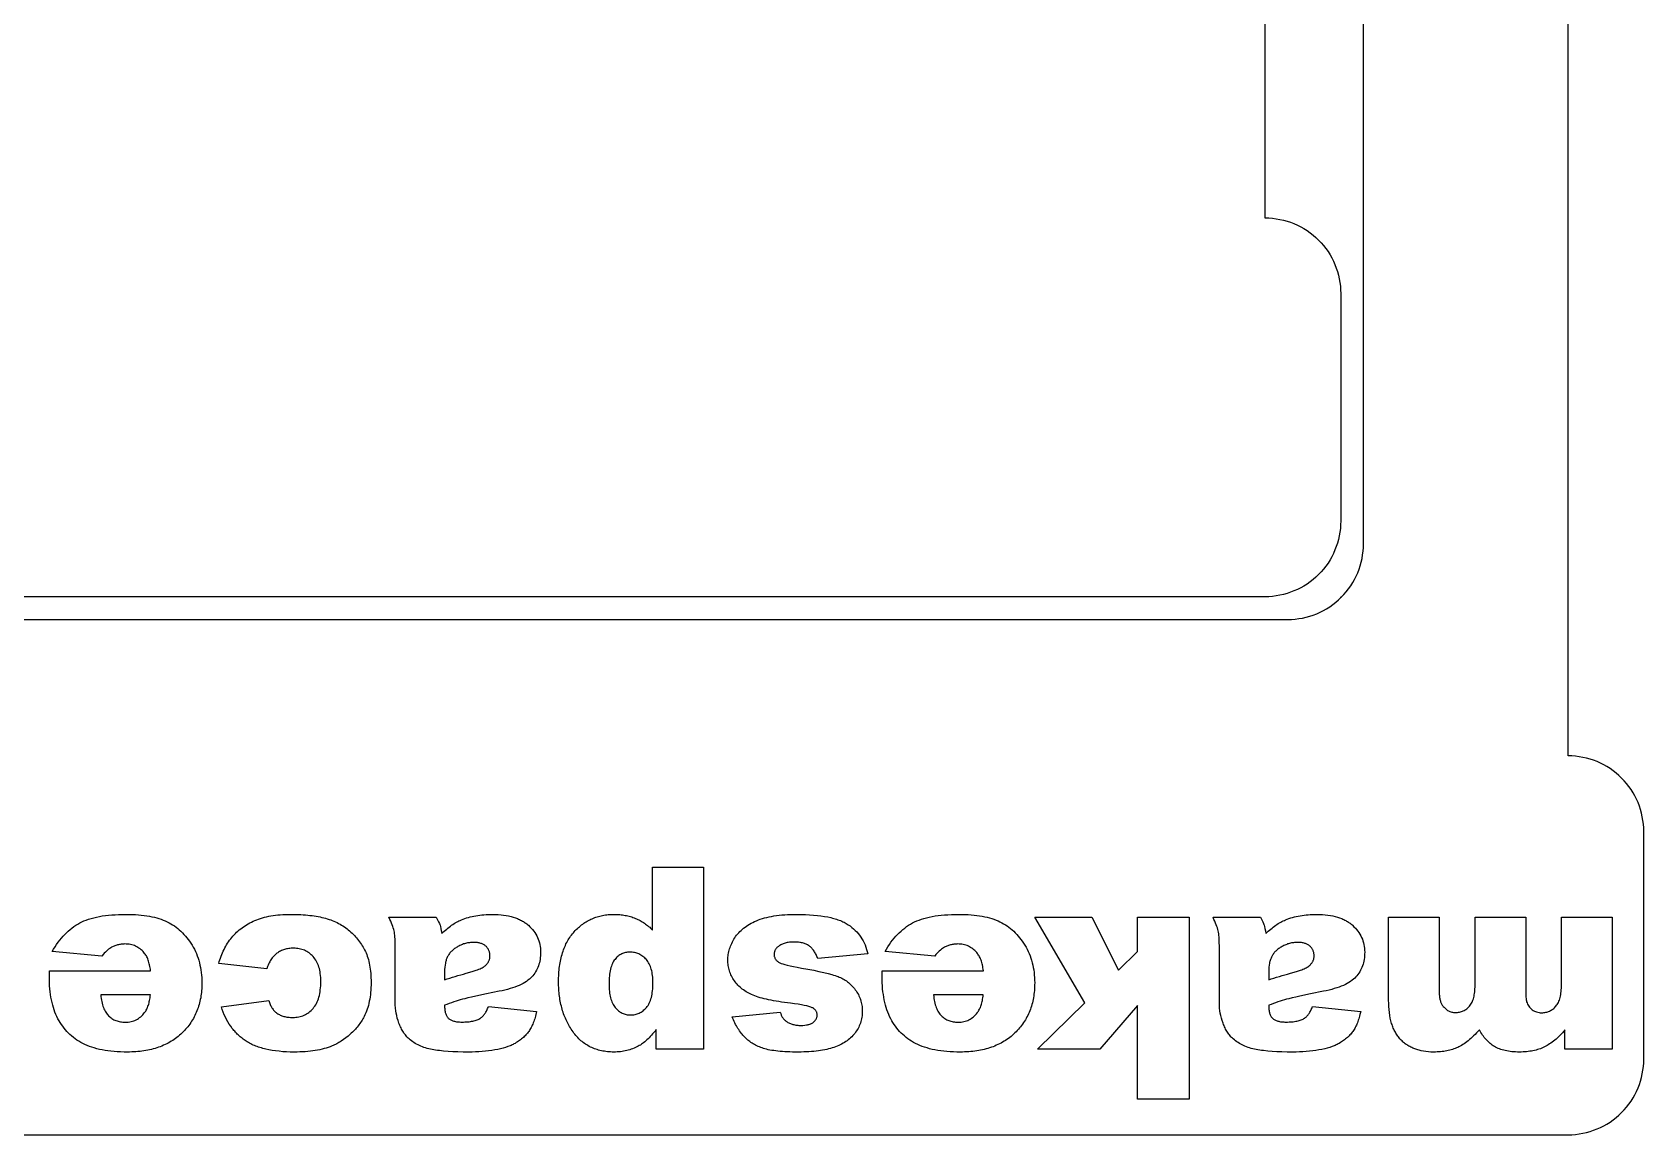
# Model space of a CAD drawing. Extents: x 16 to 1044, y 13 to 595.
# Drawn here: x 618.8 to 1044.2, y 13 to 304 of the extents above; entities that cross this region are included whole.
import ezdxf

# ---------------------------------------------------------------- set-up
doc = ezdxf.new("R2010")
doc.units = 0
doc.layers.get('0').update_dxf_attribs({"linetype": 'CONTINUOUS'})

msp = doc.modelspace()

# ---------------------------------------------------------------- linework, layer by layer
for points in [[(36.61, 54.69, 0.36611), (85.92, 13), (1024.25, 13, 0.414214), (1044.25, 33), (1044.25, 93, 0.414214), (1024.25, 113), (1024.25, 495, 0.414214), (1044.25, 515), (1044.25, 575, 0.414214), (1024.25, 595), (85.92, 595, 0.366109), (36.61, 553.31, 0.083685)], [(118.25, 63), (124.25, 63), (312.25, 63, 0.048282), (322.99, 64.04), (604.25, 119), (604.25, 137), (592.55, 137, -1), (592.55, 149), (604.25, 149), (950.25, 149, 0.414214), (970.25, 169), (970.25, 439, 0.414214), (950.25, 459), (604.25, 459), (592.55, 459, -1), (592.55, 471), (604.25, 471), (604.25, 489), (322.99, 543.96, 0.048282), (312.25, 545), (124.25, 545), (118.25, 545), (118.25, 489, 0.077547), (118.25, 119)]]:
    msp.add_lwpolyline(points, format="xyb", close=True)
msp.add_lwpolyline([(580.55, 453), (944.25, 453, -0.414214), (964.25, 433), (964.25, 373, -0.414214), (944.25, 353), (944.25, 255, -0.414214), (964.25, 235), (964.25, 175, -0.414214), (944.25, 155), (580.55, 155)], format="xyb")
for points in [[(964.25, 155), (964.25, 154.72)], [(964.25, 154.72), (964.25, 155)]]:
    msp.add_lwpolyline(points)
for points in [[(796.02, 83.61), (796.02, 35.61), (783.55, 35.61), (783.55, 40.75), (783.23, 40.36), (782.91, 39.98), (782.59, 39.61), (782.28, 39.26), (781.97, 38.93), (781.67, 38.62), (781.37, 38.32), (781.07, 38.04), (780.77, 37.77), (780.48, 37.52), (780.19, 37.29), (779.91, 37.07), (779.63, 36.87), (779.35, 36.69), (779.07, 36.52), (778.8, 36.37), (778.43, 36.18), (778.06, 36.01), (777.69, 35.84), (777.31, 35.69), (776.92, 35.56), (776.53, 35.43), (776.13, 35.31), (775.73, 35.21), (775.33, 35.12), (774.92, 35.04), (774.5, 34.98), (774.08, 34.92), (773.66, 34.88), (773.23, 34.85), (772.79, 34.83), (772.35, 34.83), (771.92, 34.83), (771.49, 34.85), (771.07, 34.87), (770.66, 34.91), (770.25, 34.96), (769.85, 35.02), (769.45, 35.08), (769.06, 35.16), (768.68, 35.25), (768.3, 35.35), (767.93, 35.46), (767.57, 35.58), (767.21, 35.71), (766.85, 35.85), (766.51, 36), (766.17, 36.16), (765.83, 36.33), (765.51, 36.52), (765.18, 36.71), (764.87, 36.91), (764.56, 37.13), (764.26, 37.35), (763.96, 37.58), (763.67, 37.83), (763.38, 38.09), (763.1, 38.35), (762.83, 38.63), (762.57, 38.91), (762.31, 39.21), (762.05, 39.52), (761.8, 39.84), (761.56, 40.16), (761.33, 40.5), (761.1, 40.84), (760.88, 41.19), (760.67, 41.54), (760.46, 41.89), (760.27, 42.25), (760.08, 42.62), (759.89, 42.99), (759.72, 43.37), (759.55, 43.75), (759.39, 44.13), (759.24, 44.52), (759.09, 44.92), (758.96, 45.32), (758.82, 45.72), (758.7, 46.13), (758.59, 46.55), (758.48, 46.97), (758.38, 47.39), (758.28, 47.82), (758.2, 48.26), (758.12, 48.69), (758.05, 49.14), (757.99, 49.59), (757.93, 50.04), (757.88, 50.5), (757.84, 50.97), (757.81, 51.43), (757.78, 51.91), (757.76, 52.39), (757.75, 52.87), (757.75, 53.36), (757.75, 53.9), (757.76, 54.43), (757.78, 54.95), (757.81, 55.46), (757.85, 55.97), (757.89, 56.47), (757.95, 56.96), (758.01, 57.44), (758.08, 57.92), (758.15, 58.38), (758.24, 58.84), (758.33, 59.29), (758.43, 59.73), (758.54, 60.17), (758.66, 60.59), (758.79, 61.01), (758.92, 61.42), (759.06, 61.82), (759.21, 62.21), (759.37, 62.6), (759.54, 62.98), (759.71, 63.35), (759.9, 63.71), (760.09, 64.06), (760.29, 64.41), (760.49, 64.75), (760.71, 65.08), (760.93, 65.4), (761.16, 65.71), (761.4, 66.02), (761.65, 66.31), (761.91, 66.6), (762.17, 66.88), (762.43, 67.16), (762.71, 67.42), (762.98, 67.67), (763.26, 67.92), (763.54, 68.16), (763.83, 68.38), (764.12, 68.6), (764.42, 68.81), (764.72, 69.01), (765.02, 69.2), (765.33, 69.39), (765.65, 69.56), (765.96, 69.73), (766.29, 69.88), (766.61, 70.03), (766.94, 70.17), (767.28, 70.3), (767.62, 70.42), (767.96, 70.53), (768.31, 70.63), (768.66, 70.73), (769.02, 70.81), (769.38, 70.89), (769.74, 70.95), (770.11, 71.01), (770.49, 71.06), (770.86, 71.1), (771.25, 71.13), (771.63, 71.15), (772.02, 71.17), (772.42, 71.17), (772.8, 71.17), (773.18, 71.16), (773.55, 71.13), (773.92, 71.11), (774.29, 71.07), (774.65, 71.02), (775.01, 70.97), (775.36, 70.91), (775.71, 70.84), (776.05, 70.76), (776.39, 70.68), (776.73, 70.58), (777.06, 70.48), (777.39, 70.37), (777.71, 70.25), (778.03, 70.12), (778.35, 69.99), (778.66, 69.85), (778.96, 69.7), (779.27, 69.54), (779.57, 69.37), (779.86, 69.2), (780.15, 69.01), (780.43, 68.82), (780.72, 68.62), (780.99, 68.42), (781.27, 68.2), (781.53, 67.98), (781.8, 67.75), (782.06, 67.51), (782.32, 67.27), (782.57, 67.01), (782.57, 83.61)], [(623.31, 56.31), (650.03, 56.31), (649.98, 56.7), (649.92, 57.08), (649.86, 57.45), (649.78, 57.81), (649.7, 58.15), (649.61, 58.48), (649.52, 58.8), (649.41, 59.11), (649.3, 59.4), (649.18, 59.68), (649.05, 59.94), (648.92, 60.2), (648.77, 60.44), (648.62, 60.67), (648.46, 60.88), (648.29, 61.09), (648.05, 61.36), (647.79, 61.62), (647.53, 61.85), (647.25, 62.08), (646.97, 62.28), (646.68, 62.46), (646.38, 62.63), (646.06, 62.78), (645.75, 62.91), (645.42, 63.03), (645.08, 63.13), (644.73, 63.2), (644.37, 63.27), (644.01, 63.31), (643.63, 63.34), (643.25, 63.35), (643, 63.34), (642.76, 63.33), (642.52, 63.31), (642.28, 63.28), (642.04, 63.25), (641.8, 63.21), (641.57, 63.16), (641.33, 63.1), (641.1, 63.04), (640.87, 62.96), (640.64, 62.88), (640.41, 62.79), (640.19, 62.7), (639.96, 62.59), (639.74, 62.48), (639.52, 62.36), (639.24, 62.19), (638.97, 61.99), (638.68, 61.76), (638.39, 61.5), (638.1, 61.22), (637.8, 60.9), (637.5, 60.55), (637.19, 60.17), (624.06, 61.38), (624.44, 62.02), (624.83, 62.64), (625.24, 63.24), (625.65, 63.82), (626.07, 64.37), (626.5, 64.89), (626.94, 65.4), (627.39, 65.88), (627.84, 66.34), (628.31, 66.77), (628.79, 67.18), (629.28, 67.57), (629.78, 67.94), (630.29, 68.28), (630.8, 68.6), (631.33, 68.9), (631.88, 69.17), (632.45, 69.43), (633.06, 69.67), (633.69, 69.89), (634.35, 70.1), (635.04, 70.28), (635.76, 70.45), (636.51, 70.6), (637.29, 70.74), (638.1, 70.85), (638.93, 70.95), (639.8, 71.03), (640.69, 71.09), (641.61, 71.14), (642.56, 71.16), (643.54, 71.17), (644.4, 71.16), (645.22, 71.14), (646.03, 71.1), (646.81, 71.05), (647.57, 70.98), (648.31, 70.9), (649.02, 70.8), (649.72, 70.68), (650.38, 70.56), (651.03, 70.41), (651.65, 70.25), (652.25, 70.08), (652.82, 69.89), (653.38, 69.68), (653.91, 69.46), (654.41, 69.22), (654.9, 68.97), (655.38, 68.7), (655.85, 68.41), (656.31, 68.11), (656.76, 67.78), (657.19, 67.44), (657.62, 67.08), (658.04, 66.7), (658.44, 66.31), (658.84, 65.89), (659.22, 65.46), (659.59, 65.01), (659.95, 64.54), (660.31, 64.06), (660.65, 63.56), (660.98, 63.04), (661.29, 62.5), (661.59, 61.95), (661.86, 61.39), (662.12, 60.82), (662.35, 60.24), (662.57, 59.65), (662.76, 59.04), (662.93, 58.42), (663.08, 57.79), (663.22, 57.15), (663.33, 56.5), (663.42, 55.84), (663.49, 55.16), (663.54, 54.47), (663.57, 53.78), (663.58, 53.07), (663.58, 52.56), (663.56, 52.06), (663.54, 51.56), (663.5, 51.08), (663.45, 50.59), (663.4, 50.12), (663.33, 49.65), (663.26, 49.18), (663.17, 48.73), (663.07, 48.27), (662.96, 47.83), (662.85, 47.39), (662.72, 46.95), (662.58, 46.53), (662.43, 46.11), (662.28, 45.69), (662.11, 45.28), (661.93, 44.88), (661.74, 44.48), (661.54, 44.09), (661.33, 43.7), (661.11, 43.33), (660.88, 42.95), (660.64, 42.59), (660.39, 42.22), (660.13, 41.87), (659.86, 41.52), (659.58, 41.18), (659.29, 40.84), (658.99, 40.51), (658.68, 40.19), (658.36, 39.87), (658.03, 39.56), (657.69, 39.26), (657.35, 38.97), (656.99, 38.69), (656.63, 38.42), (656.26, 38.16), (655.88, 37.91), (655.5, 37.66), (655.11, 37.43), (654.71, 37.21), (654.3, 37), (653.88, 36.8), (653.46, 36.61), (653.03, 36.42), (652.59, 36.25), (652.14, 36.09), (651.69, 35.94), (651.23, 35.79), (650.76, 35.66), (650.28, 35.54), (649.79, 35.42), (649.3, 35.32), (648.8, 35.23), (648.29, 35.14), (647.77, 35.07), (647.25, 35), (646.71, 34.95), (646.17, 34.91), (645.63, 34.87), (645.07, 34.85), (644.51, 34.83), (643.94, 34.83), (643.02, 34.84), (642.12, 34.86), (641.25, 34.91), (640.4, 34.97), (639.58, 35.05), (638.78, 35.15), (638.01, 35.26), (637.26, 35.39), (636.53, 35.54), (635.83, 35.71), (635.16, 35.9), (634.51, 36.1), (633.88, 36.32), (633.28, 36.56), (632.7, 36.81), (632.15, 37.09), (631.62, 37.38), (631.1, 37.68), (630.6, 38.01), (630.12, 38.34), (629.65, 38.7), (629.2, 39.07), (628.76, 39.45), (628.34, 39.85), (627.94, 40.27), (627.55, 40.7), (627.18, 41.15), (626.83, 41.62), (626.49, 42.1), (626.17, 42.59), (625.86, 43.11), (625.57, 43.64), (625.29, 44.18), (625.04, 44.75), (624.8, 45.33), (624.58, 45.94), (624.38, 46.57), (624.19, 47.22), (624.02, 47.88), (623.87, 48.57), (623.74, 49.28), (623.63, 50.01), (623.53, 50.76), (623.45, 51.52), (623.39, 52.31), (623.34, 53.12), (623.32, 53.95), (623.31, 54.8)], [(680.71, 56.76), (668.03, 58.21), (668.17, 58.7), (668.32, 59.18), (668.47, 59.65), (668.64, 60.12), (668.82, 60.58), (669.01, 61.03), (669.21, 61.47), (669.42, 61.9), (669.64, 62.33), (669.87, 62.74), (670.11, 63.15), (670.36, 63.55), (670.62, 63.94), (670.9, 64.32), (671.18, 64.7), (671.47, 65.07), (671.78, 65.42), (672.09, 65.77), (672.42, 66.11), (672.75, 66.43), (673.1, 66.75), (673.45, 67.06), (673.82, 67.35), (674.19, 67.64), (674.58, 67.92), (674.98, 68.18), (675.39, 68.44), (675.8, 68.68), (676.23, 68.92), (676.67, 69.15), (677.12, 69.36), (677.58, 69.57), (678.05, 69.76), (678.54, 69.94), (679.04, 70.11), (679.56, 70.27), (680.1, 70.41), (680.65, 70.54), (681.22, 70.66), (681.8, 70.77), (682.4, 70.86), (683.01, 70.95), (683.64, 71.01), (684.29, 71.07), (684.95, 71.12), (685.62, 71.15), (686.32, 71.17), (687.03, 71.17), (687.71, 71.17), (688.38, 71.16), (689.04, 71.14), (689.68, 71.11), (690.3, 71.07), (690.92, 71.03), (691.51, 70.97), (692.1, 70.91), (692.66, 70.85), (693.22, 70.77), (693.76, 70.68), (694.28, 70.59), (694.8, 70.49), (695.29, 70.38), (695.77, 70.27), (696.24, 70.14), (696.7, 70.01), (697.15, 69.86), (697.59, 69.71), (698.02, 69.55), (698.44, 69.37), (698.86, 69.19), (699.27, 69), (699.67, 68.79), (700.06, 68.58), (700.44, 68.35), (700.82, 68.12), (701.19, 67.88), (701.55, 67.62), (701.9, 67.36), (702.24, 67.09), (702.58, 66.8), (702.9, 66.51), (703.22, 66.22), (703.53, 65.91), (703.83, 65.6), (704.12, 65.28), (704.41, 64.96), (704.68, 64.63), (704.94, 64.3), (705.2, 63.96), (705.45, 63.61), (705.68, 63.25), (705.91, 62.89), (706.13, 62.53), (706.34, 62.15), (706.54, 61.78), (706.74, 61.39), (706.92, 60.99), (707.09, 60.58), (707.25, 60.15), (707.39, 59.71), (707.53, 59.25), (707.65, 58.77), (707.77, 58.28), (707.87, 57.78), (707.95, 57.25), (708.03, 56.71), (708.1, 56.16), (708.15, 55.59), (708.19, 55), (708.22, 54.4), (708.24, 53.78), (708.24, 53.15), (708.23, 52.48), (708.21, 51.83), (708.18, 51.2), (708.13, 50.58), (708.06, 49.97), (707.98, 49.38), (707.89, 48.8), (707.78, 48.23), (707.66, 47.68), (707.53, 47.14), (707.38, 46.62), (707.21, 46.11), (707.03, 45.62), (706.84, 45.14), (706.63, 44.67), (706.41, 44.22), (706.24, 43.89), (706.06, 43.57), (705.87, 43.25), (705.68, 42.94), (705.47, 42.63), (705.26, 42.33), (705.05, 42.03), (704.82, 41.73), (704.59, 41.44), (704.35, 41.16), (704.1, 40.87), (703.84, 40.59), (703.58, 40.32), (703.31, 40.05), (703.03, 39.78), (702.74, 39.52), (702.16, 39.02), (701.57, 38.55), (700.98, 38.11), (700.38, 37.71), (700.08, 37.52), (699.78, 37.34), (699.48, 37.17), (699.18, 37), (698.88, 36.85), (698.57, 36.7), (698.27, 36.56), (697.96, 36.43), (697.47, 36.24), (696.95, 36.05), (696.42, 35.89), (695.88, 35.73), (695.31, 35.59), (694.73, 35.45), (694.13, 35.33), (693.52, 35.23), (692.88, 35.13), (692.23, 35.05), (691.57, 34.98), (690.88, 34.93), (690.18, 34.88), (689.46, 34.85), (688.73, 34.83), (687.97, 34.83), (686.93, 34.84), (685.91, 34.88), (684.92, 34.93), (683.97, 35.02), (683.05, 35.13), (682.16, 35.26), (681.3, 35.41), (680.47, 35.59), (680.07, 35.69), (679.68, 35.79), (679.29, 35.9), (678.91, 36.02), (678.54, 36.14), (678.18, 36.27), (677.83, 36.4), (677.48, 36.54), (677.14, 36.69), (676.81, 36.84), (676.49, 37), (676.17, 37.16), (675.87, 37.33), (675.57, 37.5), (675.28, 37.69), (674.99, 37.87), (674.72, 38.07), (674.44, 38.26), (674.18, 38.47), (673.92, 38.68), (673.66, 38.89), (673.41, 39.11), (673.16, 39.34), (672.92, 39.57), (672.69, 39.81), (672.46, 40.05), (672.24, 40.3), (672.02, 40.55), (671.8, 40.81), (671.59, 41.08), (671.19, 41.62), (670.81, 42.19), (670.45, 42.78), (670.11, 43.39), (669.79, 44.02), (669.49, 44.68), (669.21, 45.36), (668.96, 46.06), (668.72, 46.78), (681.26, 48.45), (681.34, 48.17), (681.43, 47.91), (681.52, 47.65), (681.62, 47.4), (681.73, 47.16), (681.84, 46.93), (681.96, 46.71), (682.09, 46.5), (682.23, 46.29), (682.38, 46.09), (682.53, 45.91), (682.69, 45.73), (682.86, 45.55), (683.03, 45.39), (683.22, 45.24), (683.41, 45.09), (683.61, 44.96), (683.81, 44.83), (684.03, 44.71), (684.25, 44.6), (684.48, 44.5), (684.72, 44.4), (684.97, 44.32), (685.23, 44.25), (685.49, 44.18), (685.77, 44.12), (686.05, 44.07), (686.34, 44.03), (686.64, 44), (686.94, 43.98), (687.26, 43.97), (687.58, 43.96), (687.99, 43.97), (688.39, 44), (688.78, 44.05), (689.16, 44.11), (689.53, 44.19), (689.88, 44.3), (690.23, 44.42), (690.57, 44.56), (690.9, 44.71), (691.22, 44.89), (691.53, 45.08), (691.83, 45.3), (692.12, 45.53), (692.4, 45.78), (692.67, 46.05), (692.94, 46.33), (693.18, 46.64), (693.41, 46.96), (693.63, 47.31), (693.83, 47.67), (694.01, 48.05), (694.18, 48.45), (694.33, 48.87), (694.47, 49.31), (694.59, 49.77), (694.69, 50.25), (694.78, 50.74), (694.85, 51.26), (694.91, 51.79), (694.95, 52.34), (694.97, 52.92), (694.98, 53.51), (694.97, 54.03), (694.95, 54.54), (694.91, 55.04), (694.85, 55.52), (694.78, 55.98), (694.7, 56.43), (694.59, 56.86), (694.47, 57.27), (694.34, 57.67), (694.19, 58.05), (694.02, 58.42), (693.84, 58.77), (693.64, 59.1), (693.43, 59.42), (693.2, 59.72), (692.95, 60.01), (692.69, 60.28), (692.43, 60.53), (692.15, 60.77), (691.87, 60.98), (691.57, 61.18), (691.27, 61.36), (690.96, 61.53), (690.64, 61.68), (690.32, 61.81), (689.98, 61.92), (689.63, 62.02), (689.28, 62.09), (688.92, 62.15), (688.55, 62.2), (688.17, 62.22), (687.78, 62.23), (687.45, 62.23), (687.14, 62.21), (686.83, 62.19), (686.52, 62.15), (686.22, 62.1), (685.93, 62.04), (685.65, 61.98), (685.37, 61.9), (685.1, 61.81), (684.83, 61.71), (684.57, 61.6), (684.32, 61.48), (684.07, 61.35), (683.83, 61.21), (683.6, 61.05), (683.37, 60.89), (683.15, 60.72), (682.94, 60.53), (682.74, 60.34), (682.54, 60.13), (682.35, 59.91), (682.16, 59.68), (681.99, 59.44), (681.82, 59.19), (681.65, 58.92), (681.5, 58.65), (681.35, 58.36), (681.2, 58.07), (681.07, 57.76), (680.94, 57.44), (680.82, 57.11)], [(739.22, 46.88), (751.95, 45.53), (751.76, 44.72), (751.66, 44.33), (751.55, 43.95), (751.44, 43.59), (751.32, 43.23), (751.2, 42.88), (751.07, 42.55), (750.94, 42.23), (750.8, 41.92), (750.66, 41.62), (750.51, 41.33), (750.36, 41.05), (750.2, 40.78), (750.04, 40.52), (749.87, 40.28), (749.7, 40.04), (749.52, 39.81), (749.32, 39.58), (749.12, 39.35), (748.91, 39.13), (748.69, 38.91), (748.46, 38.7), (748.22, 38.49), (747.97, 38.28), (747.71, 38.08), (747.44, 37.89), (747.16, 37.69), (746.88, 37.5), (746.58, 37.32), (746.28, 37.13), (745.96, 36.96), (745.73, 36.83), (745.48, 36.71), (745.23, 36.59), (744.96, 36.48), (744.39, 36.26), (743.78, 36.06), (743.13, 35.87), (742.44, 35.69), (741.7, 35.53), (740.92, 35.38), (740.11, 35.25), (739.28, 35.14), (738.44, 35.05), (737.58, 34.97), (736.7, 34.91), (735.81, 34.86), (734.9, 34.84), (733.98, 34.83), (732.52, 34.84), (731.13, 34.87), (729.82, 34.92), (728.58, 35), (727.41, 35.09), (726.32, 35.21), (725.8, 35.27), (725.3, 35.34), (724.81, 35.42), (724.35, 35.5), (723.9, 35.59), (723.46, 35.69), (723.03, 35.8), (722.61, 35.93), (722.2, 36.06), (721.8, 36.21), (721.4, 36.37), (721.02, 36.53), (720.65, 36.71), (720.28, 36.91), (719.93, 37.11), (719.58, 37.33), (719.25, 37.55), (718.92, 37.79), (718.6, 38.04), (718.29, 38.3), (718.08, 38.49), (717.88, 38.69), (717.68, 38.89), (717.49, 39.11), (717.3, 39.34), (717.12, 39.58), (716.94, 39.82), (716.77, 40.08), (716.61, 40.34), (716.45, 40.62), (716.29, 40.9), (716.15, 41.2), (716, 41.5), (715.87, 41.82), (715.73, 42.14), (715.61, 42.47), (715.38, 43.14), (715.18, 43.81), (715.01, 44.46), (714.87, 45.11), (714.76, 45.75), (714.69, 46.39), (714.66, 46.7), (714.64, 47.01), (714.63, 47.32), (714.63, 47.63), (714.63, 62.99), (714.62, 63.58), (714.61, 64.15), (714.58, 64.68), (714.55, 65.18), (714.51, 65.64), (714.45, 66.07), (714.39, 66.47), (714.32, 66.83), (714.23, 67.19), (714.11, 67.58), (713.98, 67.98), (713.82, 68.42), (713.64, 68.87), (713.43, 69.35), (713.21, 69.86), (712.96, 70.39), (725.46, 70.39), (725.81, 69.75), (726.09, 69.2), (726.3, 68.73), (726.38, 68.53), (726.45, 68.34), (726.56, 67.94), (726.68, 67.43), (726.79, 66.83), (726.91, 66.13), (727.23, 66.44), (727.56, 66.74), (727.89, 67.02), (728.21, 67.3), (728.54, 67.56), (728.87, 67.82), (729.19, 68.06), (729.52, 68.29), (729.84, 68.51), (730.17, 68.72), (730.49, 68.91), (730.82, 69.1), (731.14, 69.27), (731.46, 69.44), (731.79, 69.59), (732.11, 69.73), (732.56, 69.91), (733.01, 70.07), (733.48, 70.22), (733.95, 70.36), (734.43, 70.49), (734.92, 70.61), (735.42, 70.72), (735.93, 70.81), (736.45, 70.9), (736.98, 70.97), (737.52, 71.03), (738.06, 71.08), (738.61, 71.12), (739.18, 71.15), (739.75, 71.17), (740.33, 71.17), (741.1, 71.16), (741.84, 71.13), (742.56, 71.07), (743.25, 70.99), (743.93, 70.89), (744.57, 70.77), (745.2, 70.62), (745.8, 70.45), (746.38, 70.26), (746.94, 70.05), (747.2, 69.93), (747.47, 69.81), (747.72, 69.68), (747.98, 69.55), (748.22, 69.41), (748.46, 69.27), (748.69, 69.12), (748.92, 68.97), (749.14, 68.81), (749.36, 68.64), (749.57, 68.47), (749.78, 68.29), (750.17, 67.92), (750.53, 67.55), (750.87, 67.16), (751.19, 66.77), (751.48, 66.36), (751.74, 65.94), (751.98, 65.51), (752.19, 65.07), (752.38, 64.62), (752.55, 64.16), (752.69, 63.69), (752.8, 63.21), (752.89, 62.72), (752.95, 62.22), (752.99, 61.71), (753, 61.19), (752.99, 60.7), (752.96, 60.22), (752.92, 59.75), (752.86, 59.29), (752.77, 58.85), (752.67, 58.41), (752.56, 57.99), (752.42, 57.58), (752.27, 57.17), (752.09, 56.78), (751.9, 56.4), (751.69, 56.03), (751.47, 55.68), (751.22, 55.33), (750.96, 54.99), (750.68, 54.67), (750.37, 54.36), (750.03, 54.05), (749.67, 53.76), (749.27, 53.47), (748.84, 53.2), (748.38, 52.94), (747.89, 52.69), (747.37, 52.44), (746.82, 52.21), (746.24, 51.99), (745.62, 51.78), (744.98, 51.58), (744.3, 51.38), (743.6, 51.2), (742.86, 51.03), (742.1, 50.87), (738.68, 50.17), (735.92, 49.59), (734.78, 49.34), (733.82, 49.12), (733.01, 48.92), (732.37, 48.76), (731.81, 48.6), (731.24, 48.43), (730.67, 48.25), (730.08, 48.06), (729.49, 47.86), (728.89, 47.64), (728.28, 47.41), (727.66, 47.17), (727.66, 46.87), (727.67, 46.58), (727.69, 46.3), (727.72, 46.04), (727.76, 45.78), (727.8, 45.54), (727.85, 45.3), (727.91, 45.08), (727.98, 44.88), (728.05, 44.68), (728.14, 44.49), (728.23, 44.32), (728.33, 44.15), (728.44, 44), (728.55, 43.86), (728.67, 43.73), (728.81, 43.61), (728.95, 43.5), (729.11, 43.4), (729.28, 43.3), (729.46, 43.22), (729.65, 43.13), (729.86, 43.06), (730.07, 43), (730.3, 42.94), (730.54, 42.89), (730.8, 42.85), (731.06, 42.81), (731.34, 42.79), (731.63, 42.77), (731.93, 42.76), (732.24, 42.75), (732.65, 42.76), (733.04, 42.77), (733.41, 42.79), (733.78, 42.82), (734.13, 42.85), (734.47, 42.9), (734.79, 42.95), (735.11, 43.01), (735.41, 43.08), (735.7, 43.16), (735.97, 43.25), (736.23, 43.34), (736.48, 43.44), (736.72, 43.55), (736.94, 43.67), (737.15, 43.8), (737.31, 43.91), (737.47, 44.03), (737.62, 44.16), (737.76, 44.3), (737.9, 44.45), (738.04, 44.62), (738.18, 44.79), (738.31, 44.98), (738.43, 45.18), (738.56, 45.38), (738.68, 45.61), (738.79, 45.84), (738.9, 46.08), (739.01, 46.33), (739.12, 46.6)], [(839.41, 60.73), (826.18, 59.48), (826.07, 59.77), (825.96, 60.05), (825.85, 60.32), (825.73, 60.58), (825.6, 60.82), (825.47, 61.06), (825.34, 61.29), (825.2, 61.5), (825.05, 61.71), (824.9, 61.9), (824.74, 62.09), (824.58, 62.26), (824.42, 62.43), (824.25, 62.58), (824.07, 62.72), (823.89, 62.85), (823.7, 62.98), (823.5, 63.09), (823.3, 63.2), (823.09, 63.3), (822.87, 63.39), (822.64, 63.47), (822.41, 63.55), (822.17, 63.62), (821.92, 63.68), (821.66, 63.73), (821.4, 63.77), (821.12, 63.81), (820.84, 63.83), (820.56, 63.85), (820.26, 63.87), (819.96, 63.87), (819.63, 63.87), (819.31, 63.85), (818.99, 63.83), (818.69, 63.8), (818.4, 63.76), (818.12, 63.71), (817.84, 63.65), (817.58, 63.58), (817.32, 63.51), (817.08, 63.42), (816.84, 63.33), (816.61, 63.23), (816.4, 63.11), (816.19, 62.99), (815.99, 62.86), (815.8, 62.73), (815.66, 62.62), (815.53, 62.51), (815.41, 62.39), (815.3, 62.27), (815.2, 62.15), (815.1, 62.03), (815.02, 61.9), (814.94, 61.77), (814.87, 61.64), (814.82, 61.5), (814.77, 61.36), (814.73, 61.21), (814.69, 61.06), (814.67, 60.91), (814.66, 60.76), (814.65, 60.6), (814.66, 60.42), (814.68, 60.25), (814.71, 60.08), (814.75, 59.92), (814.8, 59.77), (814.87, 59.61), (814.94, 59.47), (815.03, 59.33), (815.13, 59.19), (815.24, 59.06), (815.37, 58.93), (815.5, 58.81), (815.65, 58.69), (815.81, 58.58), (815.98, 58.48), (816.16, 58.38), (816.31, 58.31), (816.49, 58.23), (816.92, 58.08), (817.47, 57.92), (818.13, 57.76), (818.9, 57.58), (819.79, 57.4), (820.78, 57.2), (821.89, 57), (823.56, 56.7), (825.1, 56.41), (826.5, 56.12), (827.77, 55.84), (828.91, 55.56), (829.92, 55.29), (830.37, 55.16), (830.79, 55.02), (831.18, 54.89), (831.53, 54.76), (831.87, 54.63), (832.19, 54.48), (832.52, 54.33), (832.83, 54.16), (833.14, 53.98), (833.44, 53.79), (833.73, 53.59), (834.02, 53.38), (834.3, 53.15), (834.58, 52.92), (834.84, 52.67), (835.11, 52.42), (835.36, 52.15), (835.61, 51.87), (835.85, 51.58), (836.08, 51.28), (836.31, 50.97), (836.52, 50.66), (836.71, 50.34), (836.89, 50.01), (837.06, 49.68), (837.21, 49.34), (837.35, 49), (837.47, 48.66), (837.58, 48.3), (837.67, 47.95), (837.75, 47.58), (837.82, 47.21), (837.87, 46.84), (837.9, 46.46), (837.93, 46.08), (837.93, 45.69), (837.93, 45.26), (837.9, 44.84), (837.86, 44.43), (837.81, 44.03), (837.74, 43.63), (837.65, 43.24), (837.55, 42.86), (837.43, 42.49), (837.3, 42.12), (837.15, 41.76), (836.99, 41.41), (836.81, 41.07), (836.62, 40.73), (836.4, 40.4), (836.18, 40.08), (835.94, 39.77), (835.68, 39.46), (835.41, 39.16), (835.13, 38.88), (834.84, 38.6), (834.54, 38.34), (834.23, 38.08), (833.9, 37.83), (833.56, 37.6), (833.21, 37.37), (832.85, 37.15), (832.48, 36.94), (832.09, 36.75), (831.7, 36.56), (831.29, 36.38), (830.87, 36.21), (830.44, 36.05), (829.99, 35.91), (829.52, 35.77), (829.04, 35.64), (828.53, 35.52), (828.01, 35.41), (827.47, 35.31), (826.91, 35.22), (826.33, 35.13), (825.74, 35.06), (825.12, 35), (824.49, 34.95), (823.84, 34.9), (823.16, 34.87), (822.47, 34.85), (821.77, 34.83), (821.04, 34.83), (820.27, 34.83), (819.53, 34.84), (818.82, 34.86), (818.13, 34.89), (817.47, 34.92), (816.83, 34.96), (816.22, 35.01), (815.63, 35.07), (815.07, 35.13), (814.54, 35.2), (814.02, 35.28), (813.54, 35.36), (813.08, 35.45), (812.65, 35.55), (812.24, 35.66), (811.85, 35.78), (811.49, 35.9), (811.13, 36.03), (810.78, 36.17), (810.43, 36.32), (810.1, 36.47), (809.77, 36.64), (809.45, 36.81), (809.14, 36.99), (808.83, 37.18), (808.53, 37.37), (808.24, 37.58), (807.96, 37.79), (807.69, 38.01), (807.42, 38.24), (807.16, 38.48), (806.91, 38.72), (806.67, 38.98), (806.43, 39.25), (806.19, 39.52), (805.96, 39.81), (805.74, 40.11), (805.52, 40.42), (805.31, 40.74), (805.1, 41.07), (804.89, 41.42), (804.7, 41.77), (804.5, 42.14), (804.32, 42.51), (804.13, 42.9), (803.96, 43.3), (803.79, 43.71), (803.62, 44.13), (816.26, 45.37), (816.39, 44.97), (816.54, 44.59), (816.63, 44.41), (816.72, 44.24), (816.81, 44.08), (816.91, 43.92), (817.02, 43.77), (817.13, 43.63), (817.24, 43.49), (817.36, 43.36), (817.49, 43.24), (817.62, 43.13), (817.75, 43.02), (817.9, 42.91), (818.09, 42.79), (818.3, 42.67), (818.51, 42.56), (818.72, 42.46), (818.94, 42.36), (819.17, 42.28), (819.4, 42.2), (819.63, 42.13), (819.87, 42.07), (820.12, 42.01), (820.37, 41.97), (820.62, 41.93), (820.88, 41.9), (821.15, 41.88), (821.42, 41.87), (821.69, 41.87), (822.24, 41.88), (822.75, 41.92), (823.22, 41.98), (823.44, 42.02), (823.65, 42.07), (823.85, 42.12), (824.04, 42.18), (824.22, 42.25), (824.39, 42.32), (824.55, 42.4), (824.71, 42.48), (824.85, 42.57), (824.98, 42.67), (825.23, 42.87), (825.33, 42.98), (825.44, 43.09), (825.53, 43.2), (825.61, 43.32), (825.69, 43.43), (825.76, 43.55), (825.82, 43.68), (825.87, 43.8), (825.91, 43.93), (825.95, 44.06), (825.98, 44.2), (826, 44.33), (826.01, 44.47), (826.02, 44.61), (826.01, 44.77), (826, 44.92), (825.97, 45.07), (825.93, 45.21), (825.89, 45.35), (825.83, 45.48), (825.76, 45.61), (825.69, 45.73), (825.6, 45.85), (825.5, 45.96), (825.4, 46.07), (825.28, 46.18), (825.15, 46.28), (825.01, 46.37), (824.86, 46.46), (824.71, 46.54), (824.53, 46.62), (824.33, 46.7), (824.11, 46.78), (823.86, 46.86), (823.29, 47.01), (822.63, 47.16), (821.87, 47.31), (821.01, 47.45), (820.06, 47.59), (819.01, 47.72), (818.19, 47.82), (817.4, 47.92), (816.64, 48.02), (815.9, 48.13), (815.19, 48.25), (814.5, 48.37), (813.84, 48.49), (813.21, 48.62), (812.61, 48.75), (812.03, 48.89), (811.48, 49.03), (810.95, 49.18), (810.46, 49.33), (809.98, 49.49), (809.54, 49.65), (809.12, 49.81), (808.72, 49.98), (808.33, 50.17), (807.96, 50.36), (807.6, 50.55), (807.24, 50.76), (806.9, 50.98), (806.58, 51.21), (806.26, 51.44), (805.96, 51.68), (805.66, 51.94), (805.38, 52.2), (805.11, 52.47), (804.86, 52.75), (804.61, 53.04), (804.38, 53.33), (804.16, 53.64), (803.95, 53.95), (803.76, 54.27), (803.58, 54.59), (803.41, 54.91), (803.25, 55.24), (803.11, 55.57), (802.99, 55.91), (802.87, 56.25), (802.77, 56.59), (802.68, 56.94), (802.61, 57.29), (802.55, 57.64), (802.5, 58), (802.47, 58.37), (802.45, 58.73), (802.44, 59.1), (802.45, 59.48), (802.47, 59.85), (802.51, 60.22), (802.55, 60.6), (802.62, 60.97), (802.7, 61.34), (802.79, 61.7), (802.9, 62.07), (803.02, 62.44), (803.15, 62.8), (803.3, 63.16), (803.46, 63.52), (803.64, 63.88), (803.83, 64.24), (804.04, 64.6), (804.26, 64.96), (804.49, 65.31), (804.75, 65.65), (805.01, 65.98), (805.3, 66.31), (805.6, 66.62), (805.92, 66.93), (806.25, 67.22), (806.6, 67.51), (806.97, 67.79), (807.35, 68.06), (807.75, 68.32), (808.16, 68.57), (808.59, 68.81), (809.04, 69.05), (809.51, 69.27), (809.99, 69.49), (810.49, 69.69), (811.01, 69.88), (811.56, 70.06), (812.12, 70.22), (812.71, 70.38), (813.32, 70.51), (813.95, 70.64), (814.61, 70.75), (815.29, 70.85), (815.99, 70.93), (816.71, 71.01), (817.45, 71.07), (818.22, 71.11), (819, 71.15), (819.81, 71.16), (820.65, 71.17), (821.82, 71.16), (822.94, 71.13), (824.03, 71.08), (825.07, 71), (826.07, 70.91), (827.02, 70.79), (827.93, 70.65), (828.8, 70.49), (829.63, 70.31), (830.03, 70.21), (830.41, 70.11), (830.79, 70), (831.15, 69.89), (831.51, 69.77), (831.85, 69.64), (832.19, 69.51), (832.51, 69.38), (832.82, 69.24), (833.12, 69.09), (833.41, 68.94), (833.69, 68.78), (833.96, 68.62), (834.22, 68.45), (834.71, 68.11), (835.18, 67.74), (835.63, 67.35), (836.06, 66.95), (836.46, 66.53), (836.84, 66.09), (837.2, 65.64), (837.54, 65.16), (837.85, 64.67), (838.14, 64.16), (838.41, 63.63), (838.65, 63.09), (838.88, 62.52), (839.08, 61.94), (839.25, 61.34)], [(843.17, 56.31), (869.89, 56.31), (869.84, 56.7), (869.78, 57.08), (869.72, 57.45), (869.65, 57.81), (869.57, 58.15), (869.48, 58.48), (869.38, 58.8), (869.28, 59.11), (869.16, 59.4), (869.04, 59.68), (868.92, 59.94), (868.78, 60.2), (868.63, 60.44), (868.48, 60.67), (868.32, 60.88), (868.15, 61.09), (867.91, 61.36), (867.65, 61.62), (867.39, 61.85), (867.12, 62.08), (866.83, 62.28), (866.54, 62.46), (866.24, 62.63), (865.93, 62.78), (865.61, 62.91), (865.28, 63.03), (864.94, 63.13), (864.59, 63.2), (864.24, 63.27), (863.87, 63.31), (863.5, 63.34), (863.11, 63.35), (862.87, 63.34), (862.62, 63.33), (862.38, 63.31), (862.14, 63.28), (861.9, 63.25), (861.67, 63.21), (861.43, 63.16), (861.2, 63.1), (860.96, 63.04), (860.73, 62.96), (860.5, 62.88), (860.28, 62.79), (860.05, 62.7), (859.83, 62.59), (859.6, 62.48), (859.38, 62.36), (859.11, 62.19), (858.83, 61.99), (858.55, 61.76), (858.26, 61.5), (857.97, 61.22), (857.67, 60.9), (857.36, 60.55), (857.06, 60.17), (843.93, 61.38), (844.31, 62.02), (844.7, 62.64), (845.1, 63.24), (845.51, 63.82), (845.93, 64.37), (846.36, 64.89), (846.8, 65.4), (847.25, 65.88), (847.71, 66.34), (848.18, 66.77), (848.66, 67.18), (849.14, 67.57), (849.64, 67.94), (850.15, 68.28), (850.67, 68.6), (851.19, 68.9), (851.74, 69.17), (852.32, 69.43), (852.92, 69.67), (853.55, 69.89), (854.22, 70.1), (854.91, 70.28), (855.63, 70.45), (856.38, 70.6), (857.15, 70.74), (857.96, 70.85), (858.8, 70.95), (859.66, 71.03), (860.55, 71.09), (861.48, 71.14), (862.43, 71.16), (863.41, 71.17), (864.26, 71.16), (865.09, 71.14), (865.89, 71.1), (866.68, 71.05), (867.44, 70.98), (868.17, 70.9), (868.89, 70.8), (869.58, 70.68), (870.25, 70.56), (870.89, 70.41), (871.51, 70.25), (872.11, 70.08), (872.69, 69.89), (873.24, 69.68), (873.77, 69.46), (874.28, 69.22), (874.77, 68.97), (875.25, 68.7), (875.72, 68.41), (876.17, 68.11), (876.62, 67.78), (877.06, 67.44), (877.48, 67.08), (877.9, 66.7), (878.3, 66.31), (878.7, 65.89), (879.08, 65.46), (879.46, 65.01), (879.82, 64.54), (880.17, 64.06), (880.51, 63.56), (880.84, 63.04), (881.16, 62.5), (881.45, 61.95), (881.73, 61.39), (881.98, 60.82), (882.22, 60.24), (882.43, 59.65), (882.62, 59.04), (882.79, 58.42), (882.95, 57.79), (883.08, 57.15), (883.19, 56.5), (883.28, 55.84), (883.35, 55.16), (883.4, 54.47), (883.44, 53.78), (883.45, 53.07), (883.44, 52.56), (883.43, 52.06), (883.4, 51.56), (883.36, 51.08), (883.32, 50.59), (883.26, 50.12), (883.2, 49.65), (883.12, 49.18), (883.03, 48.73), (882.94, 48.27), (882.83, 47.83), (882.71, 47.39), (882.58, 46.95), (882.45, 46.53), (882.3, 46.11), (882.14, 45.69), (881.97, 45.28), (881.79, 44.88), (881.6, 44.48), (881.41, 44.09), (881.2, 43.7), (880.98, 43.33), (880.75, 42.95), (880.51, 42.59), (880.26, 42.22), (880, 41.87), (879.73, 41.52), (879.45, 41.18), (879.16, 40.84), (878.86, 40.51), (878.54, 40.19), (878.22, 39.87), (877.89, 39.56), (877.55, 39.26), (877.21, 38.97), (876.86, 38.69), (876.49, 38.42), (876.12, 38.16), (875.75, 37.91), (875.36, 37.66), (874.97, 37.43), (874.57, 37.21), (874.16, 37), (873.75, 36.8), (873.32, 36.61), (872.89, 36.42), (872.45, 36.25), (872.01, 36.09), (871.55, 35.94), (871.09, 35.79), (870.62, 35.66), (870.14, 35.54), (869.66, 35.42), (869.16, 35.32), (868.66, 35.23), (868.15, 35.14), (867.63, 35.07), (867.11, 35), (866.58, 34.95), (866.04, 34.91), (865.49, 34.87), (864.93, 34.85), (864.37, 34.83), (863.8, 34.83), (862.88, 34.84), (861.98, 34.86), (861.11, 34.91), (860.26, 34.97), (859.44, 35.05), (858.64, 35.15), (857.87, 35.26), (857.12, 35.39), (856.4, 35.54), (855.7, 35.71), (855.02, 35.9), (854.37, 36.1), (853.74, 36.32), (853.14, 36.56), (852.57, 36.81), (852.01, 37.09), (851.48, 37.38), (850.96, 37.68), (850.46, 38.01), (849.98, 38.34), (849.51, 38.7), (849.06, 39.07), (848.63, 39.45), (848.21, 39.85), (847.8, 40.27), (847.42, 40.7), (847.05, 41.15), (846.69, 41.62), (846.35, 42.1), (846.03, 42.59), (845.72, 43.11), (845.43, 43.64), (845.16, 44.18), (844.9, 44.75), (844.66, 45.33), (844.44, 45.94), (844.24, 46.57), (844.06, 47.22), (843.89, 47.88), (843.74, 48.57), (843.6, 49.28), (843.49, 50.01), (843.39, 50.76), (843.31, 51.52), (843.25, 52.31), (843.21, 53.12), (843.18, 53.95), (843.17, 54.8)], [(924.21, 22.39), (910.59, 22.39), (910.59, 47.16), (900.64, 35.61), (884.23, 35.61), (896.71, 47.79), (883.51, 70.39), (898.53, 70.39), (905.57, 56.45), (910.59, 61.35), (910.59, 70.39), (924.21, 70.39)], [(956.79, 46.88), (969.52, 45.53), (969.33, 44.72), (969.23, 44.33), (969.12, 43.95), (969.01, 43.59), (968.89, 43.23), (968.77, 42.88), (968.64, 42.55), (968.51, 42.23), (968.37, 41.92), (968.23, 41.62), (968.08, 41.33), (967.93, 41.05), (967.78, 40.78), (967.61, 40.52), (967.45, 40.28), (967.27, 40.04), (967.09, 39.81), (966.89, 39.58), (966.69, 39.35), (966.48, 39.13), (966.26, 38.91), (966.03, 38.7), (965.79, 38.49), (965.54, 38.28), (965.28, 38.08), (965.01, 37.89), (964.73, 37.69), (964.45, 37.5), (964.15, 37.32), (963.85, 37.13), (963.53, 36.96), (963.3, 36.83), (963.05, 36.71), (962.8, 36.59), (962.53, 36.48), (961.96, 36.26), (961.36, 36.06), (960.7, 35.87), (960.01, 35.69), (959.27, 35.53), (958.49, 35.38), (957.68, 35.25), (956.85, 35.14), (956.01, 35.05), (955.15, 34.97), (954.27, 34.91), (953.38, 34.86), (952.47, 34.84), (951.55, 34.83), (950.09, 34.84), (948.7, 34.87), (947.39, 34.92), (946.15, 35), (944.98, 35.09), (943.89, 35.21), (943.37, 35.27), (942.87, 35.34), (942.39, 35.42), (941.92, 35.5), (941.47, 35.59), (941.03, 35.69), (940.6, 35.8), (940.18, 35.93), (939.77, 36.06), (939.37, 36.21), (938.97, 36.37), (938.59, 36.53), (938.22, 36.71), (937.85, 36.91), (937.5, 37.11), (937.15, 37.33), (936.82, 37.55), (936.49, 37.79), (936.17, 38.04), (935.87, 38.3), (935.66, 38.49), (935.45, 38.69), (935.25, 38.89), (935.06, 39.11), (934.87, 39.34), (934.69, 39.58), (934.51, 39.82), (934.34, 40.08), (934.18, 40.34), (934.02, 40.62), (933.86, 40.9), (933.72, 41.2), (933.57, 41.5), (933.44, 41.82), (933.31, 42.14), (933.18, 42.47), (932.95, 43.14), (932.75, 43.81), (932.58, 44.46), (932.44, 45.11), (932.34, 45.75), (932.26, 46.39), (932.23, 46.7), (932.21, 47.01), (932.2, 47.32), (932.2, 47.63), (932.2, 62.99), (932.19, 63.58), (932.18, 64.15), (932.15, 64.68), (932.12, 65.18), (932.08, 65.64), (932.02, 66.07), (931.96, 66.47), (931.89, 66.83), (931.8, 67.19), (931.69, 67.58), (931.55, 67.98), (931.39, 68.42), (931.21, 68.87), (931.01, 69.35), (930.78, 69.86), (930.53, 70.39), (943.04, 70.39), (943.38, 69.75), (943.66, 69.2), (943.87, 68.73), (943.95, 68.53), (944.02, 68.34), (944.13, 67.94), (944.25, 67.43), (944.36, 66.83), (944.48, 66.13), (944.8, 66.44), (945.13, 66.74), (945.46, 67.02), (945.78, 67.3), (946.11, 67.56), (946.44, 67.82), (946.76, 68.06), (947.09, 68.29), (947.41, 68.51), (947.74, 68.72), (948.06, 68.91), (948.39, 69.1), (948.71, 69.27), (949.04, 69.44), (949.36, 69.59), (949.68, 69.73), (950.13, 69.91), (950.58, 70.07), (951.05, 70.22), (951.52, 70.36), (952, 70.49), (952.5, 70.61), (953, 70.72), (953.51, 70.81), (954.02, 70.9), (954.55, 70.97), (955.09, 71.03), (955.63, 71.08), (956.19, 71.12), (956.75, 71.15), (957.32, 71.17), (957.9, 71.17), (958.67, 71.16), (959.41, 71.13), (960.13, 71.07), (960.82, 70.99), (961.5, 70.89), (962.15, 70.77), (962.77, 70.62), (963.37, 70.45), (963.95, 70.26), (964.51, 70.05), (964.78, 69.93), (965.04, 69.81), (965.3, 69.68), (965.55, 69.55), (965.79, 69.41), (966.03, 69.27), (966.27, 69.12), (966.49, 68.97), (966.72, 68.81), (966.93, 68.64), (967.14, 68.47), (967.35, 68.29), (967.74, 67.92), (968.1, 67.55), (968.44, 67.16), (968.76, 66.77), (969.05, 66.36), (969.31, 65.94), (969.55, 65.51), (969.77, 65.07), (969.95, 64.62), (970.12, 64.16), (970.26, 63.69), (970.37, 63.21), (970.46, 62.72), (970.52, 62.22), (970.56, 61.71), (970.57, 61.19), (970.56, 60.7), (970.54, 60.22), (970.49, 59.75), (970.43, 59.29), (970.35, 58.85), (970.25, 58.41), (970.13, 57.99), (969.99, 57.58), (969.84, 57.17), (969.66, 56.78), (969.47, 56.4), (969.26, 56.03), (969.04, 55.68), (968.79, 55.33), (968.53, 54.99), (968.25, 54.67), (967.94, 54.36), (967.61, 54.05), (967.24, 53.76), (966.84, 53.47), (966.41, 53.2), (965.95, 52.94), (965.46, 52.69), (964.94, 52.44), (964.39, 52.21), (963.81, 51.99), (963.19, 51.78), (962.55, 51.58), (961.88, 51.38), (961.17, 51.2), (960.44, 51.03), (959.67, 50.87), (956.25, 50.17), (953.49, 49.59), (952.36, 49.34), (951.39, 49.12), (950.58, 48.92), (949.94, 48.76), (949.38, 48.6), (948.82, 48.43), (948.24, 48.25), (947.65, 48.06), (947.06, 47.86), (946.46, 47.64), (945.85, 47.41), (945.23, 47.17), (945.23, 46.87), (945.25, 46.58), (945.27, 46.3), (945.29, 46.04), (945.33, 45.78), (945.37, 45.54), (945.42, 45.3), (945.48, 45.08), (945.55, 44.88), (945.63, 44.68), (945.71, 44.49), (945.8, 44.32), (945.9, 44.15), (946.01, 44), (946.12, 43.86), (946.24, 43.73), (946.38, 43.61), (946.52, 43.5), (946.68, 43.4), (946.85, 43.3), (947.03, 43.22), (947.22, 43.13), (947.43, 43.06), (947.64, 43), (947.87, 42.94), (948.11, 42.89), (948.37, 42.85), (948.63, 42.81), (948.91, 42.79), (949.2, 42.77), (949.5, 42.76), (949.81, 42.75), (950.22, 42.76), (950.61, 42.77), (950.98, 42.79), (951.35, 42.82), (951.7, 42.85), (952.04, 42.9), (952.37, 42.95), (952.68, 43.01), (952.98, 43.08), (953.27, 43.16), (953.54, 43.25), (953.8, 43.34), (954.05, 43.44), (954.29, 43.55), (954.51, 43.67), (954.73, 43.8), (954.88, 43.91), (955.04, 44.03), (955.19, 44.16), (955.33, 44.3), (955.48, 44.45), (955.61, 44.62), (955.75, 44.79), (955.88, 44.98), (956.01, 45.18), (956.13, 45.38), (956.25, 45.61), (956.36, 45.84), (956.48, 46.08), (956.58, 46.33), (956.69, 46.6)], [(1035.89, 35.61), (1023.45, 35.61), (1023.45, 40.69), (1023.11, 40.3), (1022.78, 39.92), (1022.44, 39.56), (1022.1, 39.22), (1021.77, 38.88), (1021.43, 38.56), (1021.09, 38.26), (1020.75, 37.97), (1020.41, 37.7), (1020.07, 37.43), (1019.73, 37.19), (1019.39, 36.96), (1019.05, 36.74), (1018.71, 36.53), (1018.37, 36.35), (1018.02, 36.17), (1017.68, 36.01), (1017.32, 35.86), (1016.96, 35.71), (1016.58, 35.58), (1016.2, 35.46), (1015.81, 35.35), (1015.41, 35.25), (1015, 35.16), (1014.59, 35.08), (1014.16, 35.02), (1013.72, 34.96), (1013.28, 34.91), (1012.83, 34.87), (1012.37, 34.85), (1011.9, 34.83), (1011.42, 34.83), (1010.9, 34.83), (1010.4, 34.85), (1009.92, 34.88), (1009.44, 34.92), (1008.98, 34.97), (1008.54, 35.03), (1008.11, 35.11), (1007.69, 35.2), (1007.28, 35.29), (1006.89, 35.4), (1006.51, 35.52), (1006.15, 35.66), (1005.8, 35.8), (1005.46, 35.96), (1005.14, 36.12), (1004.83, 36.3), (1004.53, 36.49), (1004.23, 36.69), (1003.95, 36.9), (1003.67, 37.13), (1003.4, 37.36), (1003.13, 37.61), (1002.87, 37.87), (1002.62, 38.13), (1002.38, 38.41), (1002.14, 38.71), (1001.91, 39.01), (1001.68, 39.32), (1001.47, 39.65), (1001.26, 39.98), (1001.05, 40.33), (1000.86, 40.69), (1000.47, 40.27), (1000.08, 39.87), (999.7, 39.49), (999.32, 39.12), (998.95, 38.77), (998.58, 38.44), (998.22, 38.13), (997.86, 37.83), (997.5, 37.55), (997.15, 37.28), (996.81, 37.04), (996.46, 36.81), (996.12, 36.59), (995.79, 36.4), (995.46, 36.22), (995.14, 36.06), (994.81, 35.91), (994.47, 35.77), (994.13, 35.64), (993.77, 35.52), (993.4, 35.41), (993.03, 35.31), (992.64, 35.22), (992.25, 35.13), (991.85, 35.06), (991.44, 35), (991.01, 34.95), (990.58, 34.9), (990.14, 34.87), (989.69, 34.85), (989.23, 34.83), (988.76, 34.83), (988.07, 34.84), (987.4, 34.88), (986.75, 34.94), (986.12, 35.04), (985.51, 35.15), (984.91, 35.29), (984.62, 35.38), (984.34, 35.46), (984.06, 35.56), (983.78, 35.66), (983.51, 35.77), (983.25, 35.88), (982.99, 36), (982.73, 36.13), (982.48, 36.26), (982.23, 36.4), (981.99, 36.54), (981.75, 36.7), (981.52, 36.86), (981.29, 37.02), (981.07, 37.19), (980.85, 37.37), (980.64, 37.56), (980.43, 37.75), (980.23, 37.95), (980.03, 38.15), (979.84, 38.36), (979.65, 38.58), (979.47, 38.81), (979.29, 39.04), (979.13, 39.28), (978.96, 39.53), (978.81, 39.78), (978.66, 40.05), (978.51, 40.32), (978.38, 40.59), (978.24, 40.88), (978.12, 41.17), (978, 41.47), (977.88, 41.78), (977.78, 42.09), (977.68, 42.41), (977.58, 42.74), (977.49, 43.08), (977.41, 43.42), (977.33, 43.77), (977.2, 44.49), (977.09, 45.24), (977, 46.03), (976.94, 46.84), (976.9, 47.68), (976.89, 48.55), (976.89, 70.39), (990.25, 70.39), (990.25, 50.58), (990.26, 50.01), (990.28, 49.74), (990.31, 49.47), (990.34, 49.22), (990.38, 48.98), (990.43, 48.75), (990.48, 48.52), (990.54, 48.31), (990.61, 48.1), (990.68, 47.91), (990.76, 47.72), (990.85, 47.55), (990.95, 47.38), (991.05, 47.22), (991.16, 47.07), (991.33, 46.86), (991.51, 46.65), (991.69, 46.46), (991.87, 46.29), (992.06, 46.12), (992.26, 45.98), (992.46, 45.84), (992.66, 45.72), (992.88, 45.62), (993.09, 45.53), (993.31, 45.45), (993.54, 45.38), (993.77, 45.34), (994, 45.3), (994.25, 45.28), (994.49, 45.27), (994.78, 45.28), (995.07, 45.3), (995.34, 45.33), (995.61, 45.38), (995.87, 45.44), (996.13, 45.51), (996.37, 45.6), (996.61, 45.7), (996.85, 45.81), (997.07, 45.94), (997.29, 46.08), (997.5, 46.23), (997.71, 46.4), (997.9, 46.58), (998.09, 46.77), (998.28, 46.97), (998.45, 47.2), (998.61, 47.43), (998.76, 47.69), (998.91, 47.96), (999.03, 48.24), (999.15, 48.54), (999.26, 48.86), (999.35, 49.19), (999.44, 49.54), (999.51, 49.91), (999.57, 50.29), (999.62, 50.69), (999.66, 51.1), (999.69, 51.53), (999.71, 51.98), (999.71, 52.44), (999.71, 70.39), (1013.07, 70.39), (1013.07, 51.23), (1013.08, 50.68), (1013.09, 50.18), (1013.11, 49.72), (1013.14, 49.31), (1013.17, 48.94), (1013.22, 48.62), (1013.27, 48.35), (1013.33, 48.12), (1013.45, 47.8), (1013.59, 47.5), (1013.74, 47.21), (1013.92, 46.94), (1014.11, 46.68), (1014.33, 46.44), (1014.56, 46.22), (1014.81, 46.01), (1015.08, 45.82), (1015.36, 45.66), (1015.65, 45.52), (1015.95, 45.41), (1016.27, 45.32), (1016.59, 45.26), (1016.93, 45.22), (1017.28, 45.21), (1017.56, 45.21), (1017.84, 45.23), (1018.11, 45.27), (1018.38, 45.32), (1018.63, 45.38), (1018.89, 45.45), (1019.13, 45.54), (1019.37, 45.64), (1019.6, 45.76), (1019.83, 45.88), (1020.05, 46.03), (1020.26, 46.18), (1020.47, 46.35), (1020.67, 46.54), (1020.87, 46.73), (1021.06, 46.94), (1021.23, 47.17), (1021.4, 47.41), (1021.56, 47.67), (1021.7, 47.95), (1021.84, 48.24), (1021.96, 48.56), (1022.07, 48.89), (1022.16, 49.23), (1022.25, 49.6), (1022.33, 49.98), (1022.39, 50.38), (1022.44, 50.8), (1022.48, 51.23), (1022.51, 51.68), (1022.53, 52.15), (1022.53, 52.64), (1022.53, 70.39), (1035.89, 70.39)], [(727.66, 53.88), (728.35, 54.13), (729.05, 54.36), (729.75, 54.59), (730.47, 54.81), (731.19, 55.02), (731.91, 55.23), (732.65, 55.43), (733.39, 55.62), (734.36, 55.89), (735.23, 56.16), (736.01, 56.42), (736.37, 56.56), (736.7, 56.69), (737.01, 56.82), (737.3, 56.96), (737.56, 57.09), (737.8, 57.22), (738.02, 57.35), (738.21, 57.48), (738.38, 57.62), (738.53, 57.75), (738.66, 57.88), (738.79, 58.02), (738.91, 58.16), (739.02, 58.31), (739.12, 58.45), (739.21, 58.6), (739.29, 58.75), (739.36, 58.9), (739.43, 59.06), (739.49, 59.21), (739.53, 59.37), (739.57, 59.53), (739.6, 59.7), (739.62, 59.86), (739.64, 60.03), (739.64, 60.2), (739.64, 60.4), (739.62, 60.59), (739.6, 60.77), (739.57, 60.95), (739.53, 61.13), (739.49, 61.3), (739.43, 61.47), (739.37, 61.63), (739.29, 61.79), (739.21, 61.94), (739.12, 62.09), (739.02, 62.24), (738.92, 62.38), (738.8, 62.51), (738.68, 62.65), (738.54, 62.77), (738.4, 62.89), (738.25, 63.01), (738.1, 63.11), (737.93, 63.21), (737.76, 63.3), (737.58, 63.38), (737.39, 63.46), (737.19, 63.52), (736.98, 63.58), (736.77, 63.63), (736.55, 63.67), (736.32, 63.71), (736.08, 63.74), (735.84, 63.76), (735.58, 63.77), (735.32, 63.77), (735.04, 63.77), (734.77, 63.75), (734.5, 63.73), (734.23, 63.7), (733.96, 63.67), (733.69, 63.62), (733.43, 63.56), (733.17, 63.5), (732.91, 63.43), (732.66, 63.35), (732.41, 63.26), (732.16, 63.16), (731.91, 63.06), (731.66, 62.94), (731.42, 62.82), (731.18, 62.69), (730.94, 62.55), (730.72, 62.41), (730.5, 62.27), (730.29, 62.12), (730.09, 61.97), (729.9, 61.81), (729.72, 61.65), (729.54, 61.49), (729.38, 61.33), (729.22, 61.16), (729.07, 60.98), (728.93, 60.8), (728.8, 60.62), (728.68, 60.44), (728.57, 60.25), (728.46, 60.06), (728.36, 59.86), (728.27, 59.65), (728.19, 59.44), (728.11, 59.22), (728.04, 58.99), (727.97, 58.76), (727.91, 58.52), (727.86, 58.27), (727.77, 57.75), (727.71, 57.2), (727.67, 56.62), (727.66, 56.01)], [(782.67, 53.1), (782.66, 53.61), (782.64, 54.1), (782.6, 54.57), (782.56, 55.03), (782.5, 55.47), (782.42, 55.89), (782.33, 56.3), (782.23, 56.69), (782.12, 57.07), (781.99, 57.42), (781.84, 57.76), (781.69, 58.09), (781.52, 58.4), (781.34, 58.69), (781.14, 58.96), (780.93, 59.22), (780.71, 59.46), (780.48, 59.69), (780.25, 59.9), (780, 60.09), (779.76, 60.27), (779.5, 60.44), (779.24, 60.59), (778.97, 60.72), (778.69, 60.84), (778.4, 60.94), (778.11, 61.02), (777.81, 61.09), (777.5, 61.15), (777.19, 61.19), (776.87, 61.21), (776.54, 61.22), (776.25, 61.21), (775.97, 61.19), (775.7, 61.15), (775.43, 61.1), (775.16, 61.03), (774.9, 60.95), (774.65, 60.85), (774.41, 60.74), (774.17, 60.61), (773.93, 60.47), (773.7, 60.31), (773.48, 60.14), (773.26, 59.95), (773.05, 59.75), (772.85, 59.53), (772.65, 59.3), (772.46, 59.05), (772.28, 58.78), (772.11, 58.49), (771.96, 58.18), (771.82, 57.84), (771.69, 57.49), (771.57, 57.12), (771.47, 56.72), (771.38, 56.3), (771.3, 55.87), (771.23, 55.41), (771.17, 54.93), (771.13, 54.43), (771.1, 53.91), (771.08, 53.37), (771.07, 52.8), (771.08, 52.28), (771.1, 51.78), (771.13, 51.3), (771.18, 50.83), (771.23, 50.38), (771.3, 49.95), (771.39, 49.54), (771.48, 49.14), (771.59, 48.76), (771.71, 48.4), (771.85, 48.06), (772, 47.73), (772.16, 47.42), (772.33, 47.13), (772.51, 46.85), (772.71, 46.6), (772.92, 46.36), (773.13, 46.13), (773.35, 45.93), (773.58, 45.73), (773.8, 45.55), (774.04, 45.39), (774.28, 45.24), (774.53, 45.11), (774.78, 45), (775.04, 44.9), (775.3, 44.81), (775.57, 44.74), (775.85, 44.69), (776.13, 44.65), (776.41, 44.63), (776.71, 44.62), (777.02, 44.63), (777.33, 44.65), (777.63, 44.69), (777.93, 44.74), (778.22, 44.81), (778.5, 44.9), (778.78, 45), (779.05, 45.12), (779.31, 45.25), (779.57, 45.4), (779.82, 45.56), (780.06, 45.74), (780.29, 45.94), (780.52, 46.15), (780.75, 46.37), (780.96, 46.61), (781.17, 46.87), (781.36, 47.15), (781.54, 47.45), (781.71, 47.77), (781.86, 48.11), (782, 48.46), (782.13, 48.84), (782.24, 49.23), (782.34, 49.65), (782.43, 50.08), (782.5, 50.54), (782.56, 51.01), (782.61, 51.5), (782.64, 52.02), (782.66, 52.55)], [(945.23, 53.88), (945.92, 54.13), (946.62, 54.36), (947.32, 54.59), (948.04, 54.81), (948.76, 55.02), (949.48, 55.23), (950.22, 55.43), (950.96, 55.62), (951.93, 55.89), (952.8, 56.16), (953.59, 56.42), (953.94, 56.56), (954.27, 56.69), (954.58, 56.82), (954.87, 56.96), (955.13, 57.09), (955.37, 57.22), (955.59, 57.35), (955.78, 57.48), (955.95, 57.62), (956.1, 57.75), (956.24, 57.88), (956.36, 58.02), (956.48, 58.16), (956.59, 58.31), (956.69, 58.45), (956.78, 58.6), (956.86, 58.75), (956.94, 58.9), (957, 59.06), (957.06, 59.21), (957.1, 59.37), (957.14, 59.53), (957.17, 59.7), (957.2, 59.86), (957.21, 60.03), (957.21, 60.2), (957.21, 60.4), (957.2, 60.59), (957.17, 60.77), (957.14, 60.95), (957.11, 61.13), (957.06, 61.3), (957, 61.47), (956.94, 61.63), (956.87, 61.79), (956.79, 61.94), (956.7, 62.09), (956.6, 62.24), (956.49, 62.38), (956.37, 62.51), (956.25, 62.65), (956.12, 62.77), (955.98, 62.89), (955.83, 63.01), (955.67, 63.11), (955.5, 63.21), (955.33, 63.3), (955.15, 63.38), (954.96, 63.46), (954.76, 63.52), (954.56, 63.58), (954.34, 63.63), (954.12, 63.67), (953.89, 63.71), (953.65, 63.74), (953.41, 63.76), (953.15, 63.77), (952.89, 63.77), (952.61, 63.77), (952.34, 63.75), (952.07, 63.73), (951.8, 63.7), (951.53, 63.67), (951.27, 63.62), (951, 63.56), (950.74, 63.5), (950.49, 63.43), (950.23, 63.35), (949.98, 63.26), (949.73, 63.16), (949.48, 63.06), (949.23, 62.94), (948.99, 62.82), (948.75, 62.69), (948.51, 62.55), (948.29, 62.41), (948.07, 62.27), (947.86, 62.12), (947.66, 61.97), (947.47, 61.81), (947.29, 61.65), (947.11, 61.49), (946.95, 61.33), (946.79, 61.16), (946.64, 60.98), (946.5, 60.8), (946.37, 60.62), (946.25, 60.44), (946.14, 60.25), (946.03, 60.06), (945.93, 59.86), (945.84, 59.65), (945.76, 59.44), (945.68, 59.22), (945.61, 58.99), (945.54, 58.76), (945.48, 58.52), (945.43, 58.27), (945.34, 57.75), (945.28, 57.2), (945.24, 56.62), (945.23, 56.01)], [(636.86, 49.92), (636.92, 49.45), (636.98, 48.99), (637.06, 48.55), (637.14, 48.13), (637.24, 47.72), (637.34, 47.33), (637.46, 46.96), (637.58, 46.61), (637.72, 46.27), (637.86, 45.95), (638.02, 45.65), (638.18, 45.36), (638.36, 45.09), (638.54, 44.84), (638.74, 44.61), (638.94, 44.39), (639.16, 44.19), (639.38, 44), (639.61, 43.82), (639.85, 43.66), (640.1, 43.51), (640.36, 43.37), (640.62, 43.25), (640.9, 43.14), (641.18, 43.04), (641.47, 42.95), (641.76, 42.88), (642.07, 42.82), (642.39, 42.78), (642.71, 42.74), (643.04, 42.73), (643.38, 42.72), (643.77, 42.73), (644.15, 42.76), (644.53, 42.81), (644.89, 42.88), (645.24, 42.96), (645.58, 43.07), (645.91, 43.2), (646.24, 43.35), (646.55, 43.52), (646.85, 43.7), (647.14, 43.91), (647.43, 44.14), (647.7, 44.38), (647.96, 44.65), (648.21, 44.93), (648.45, 45.24), (648.6, 45.44), (648.74, 45.66), (648.88, 45.88), (649.01, 46.12), (649.13, 46.37), (649.24, 46.63), (649.35, 46.91), (649.45, 47.2), (649.54, 47.49), (649.62, 47.81), (649.7, 48.13), (649.77, 48.46), (649.84, 48.81), (649.9, 49.17), (649.95, 49.54), (649.99, 49.92)], [(856.73, 49.92), (856.78, 49.45), (856.85, 48.99), (856.92, 48.55), (857.01, 48.13), (857.1, 47.72), (857.2, 47.33), (857.32, 46.96), (857.44, 46.61), (857.58, 46.27), (857.72, 45.95), (857.88, 45.65), (858.04, 45.36), (858.22, 45.09), (858.41, 44.84), (858.6, 44.61), (858.81, 44.39), (859.02, 44.19), (859.25, 44), (859.48, 43.82), (859.72, 43.66), (859.96, 43.51), (860.22, 43.37), (860.49, 43.25), (860.76, 43.14), (861.04, 43.04), (861.33, 42.95), (861.63, 42.88), (861.93, 42.82), (862.25, 42.78), (862.57, 42.74), (862.9, 42.73), (863.24, 42.72), (863.64, 42.73), (864.02, 42.76), (864.39, 42.81), (864.75, 42.88), (865.1, 42.96), (865.45, 43.07), (865.78, 43.2), (866.1, 43.35), (866.41, 43.52), (866.71, 43.7), (867.01, 43.91), (867.29, 44.14), (867.56, 44.38), (867.82, 44.65), (868.08, 44.93), (868.32, 45.24), (868.47, 45.44), (868.61, 45.66), (868.74, 45.88), (868.87, 46.12), (868.99, 46.37), (869.1, 46.63), (869.21, 46.91), (869.31, 47.2), (869.4, 47.49), (869.49, 47.81), (869.57, 48.13), (869.64, 48.46), (869.7, 48.81), (869.76, 49.17), (869.81, 49.54), (869.86, 49.92)]]:
    msp.add_lwpolyline(points, close=True)

doc.saveas('drawing.dxf')
